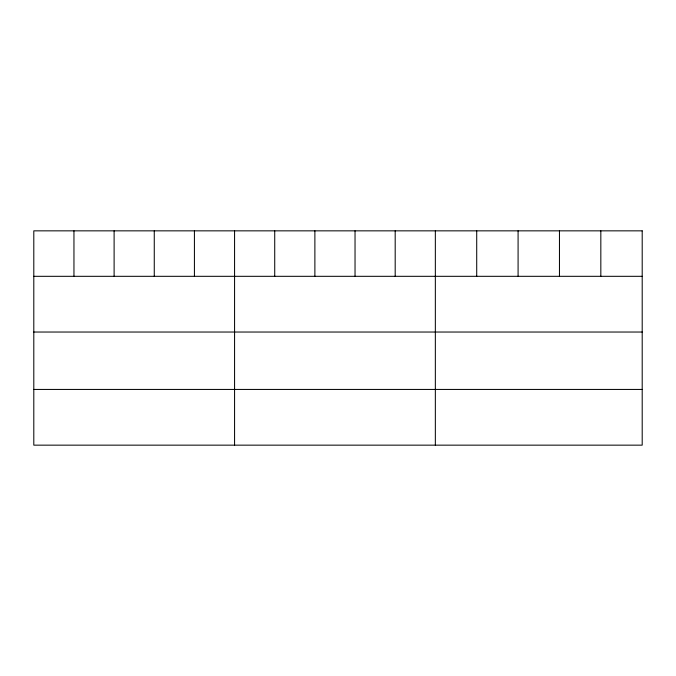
<?xml version="1.0" encoding="UTF-8"?>
<svg xmlns="http://www.w3.org/2000/svg" width="676" height="676" viewBox="0 0 676 676"><rect width="100%" height="100%" fill="white"/><g stroke="black" fill="none" stroke-linecap="round" stroke-linejoin="round"><path stroke-width="1.01" d="M33.8 276.315L642.2 276.315M33.8 332.034L642.2 332.034M33.8 389.435L642.2 389.435M600.829 230.846L600.829 276.315M559.458 230.846L559.458 276.315M518.086 230.846L518.086 276.315M476.715 230.846L476.715 276.315M435.344 230.846L435.344 445.154M395.19 230.846L395.19 276.315M355.035 230.846L355.035 276.315M314.881 230.846L314.881 276.315M274.726 230.846L274.726 276.315M234.572 230.846L234.572 445.154M194.418 230.846L194.418 276.315M154.263 230.846L154.263 276.315M114.109 230.846L114.109 276.315M73.954 230.846L73.954 276.315M642.2 230.846L33.8 230.846L33.8 445.154L642.2 445.154L642.2 230.846"/></g></svg>
